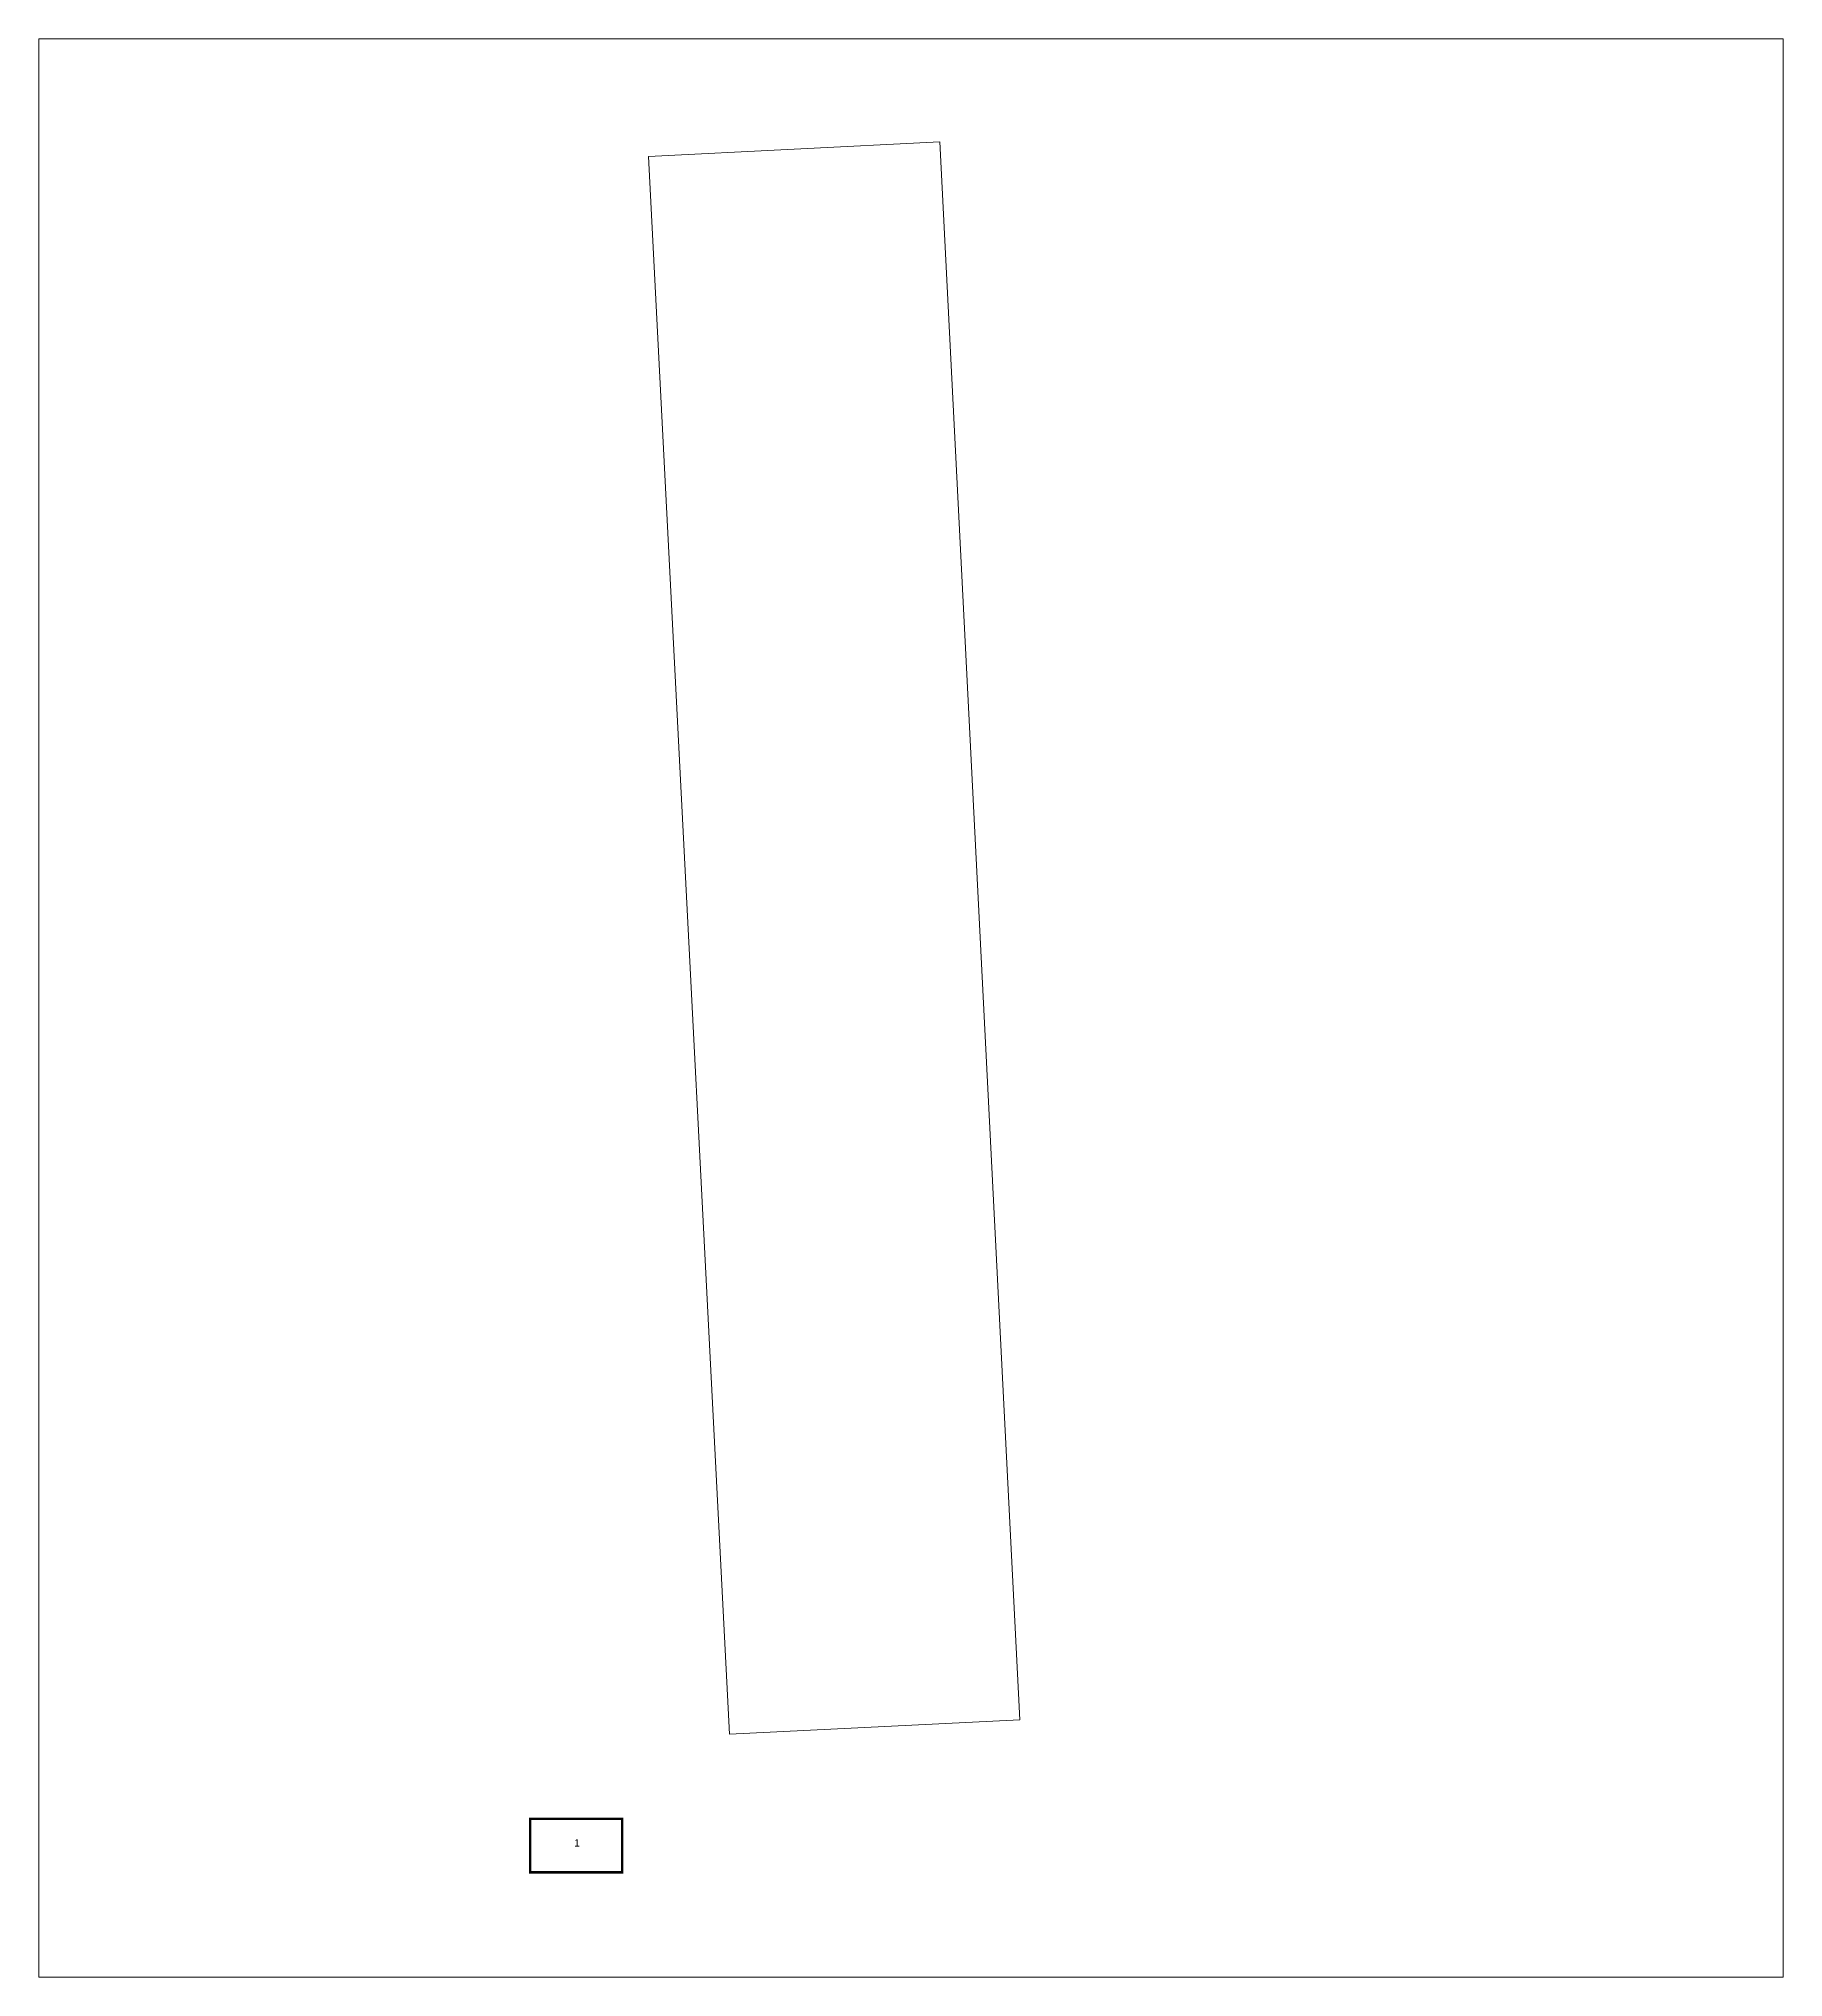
# Model space of a CAD drawing. Extents: x 186310 to 186490, y 654674 to 654874.
import ezdxf

# ---------------------------------------------------------------- set-up
doc = ezdxf.new("R2010")
doc.units = 0
doc.layers.add('hadpasa', color=255, linetype='Continuous')
doc.layers.add('Pgvul1', color=253, linetype='Continuous')
doc.styles.add('style1', font='hebtxt.shx')

# ---------------------------------------------------------------- blocks, each defined once
blk = doc.blocks.new('hadpasa')
at = {"layer": 'hadpasa', "const_width": 0.25}
blk.add_lwpolyline([(-4.82, -2.88), (-4.82, 2.64), (4.65, 2.64), (4.65, -2.88)], close=True, dxfattribs=at)
at = {"style": 'style1', "flags": 1}
for tag, p in [('SIZE', (-0.39, 1.6)), ('SCALE', (-0.35, 0.67)), ('PAGES', (-0.32, -1.12))]:
    blk.add_attdef(tag, p, '', height=0.75, dxfattribs=at)
at = {"style": 'style1'}
blk.add_attdef('PAGE', (-0.28, -0.22), '', height=0.75, dxfattribs=at)

msp = doc.modelspace()

# ---------------------------------------------------------------- linework, layer by layer
at = {"layer": 'hadpasa', "lineweight": 9}
msp.add_lwpolyline([(186490.18, 654873.73), (186310.18, 654873.73), (186310.18, 654673.73), (186490.18, 654673.73)], close=True, dxfattribs=at)
at = {"layer": 'Pgvul1', "lineweight": 9}
msp.add_lwpolyline([(186403.16, 654863.11), (186411.4, 654700.3), (186381.44, 654698.81), (186373.1, 654861.6)], close=True, dxfattribs=at)

# ---------------------------------------------------------------- block references
at = {"layer": 'hadpasa', "lineweight": 9}
msp.add_blockref('hadpasa', (186365.72, 654687.44), dxfattribs=at).add_auto_attribs({'PAGE': '1'})

doc.saveas('drawing.dxf')
